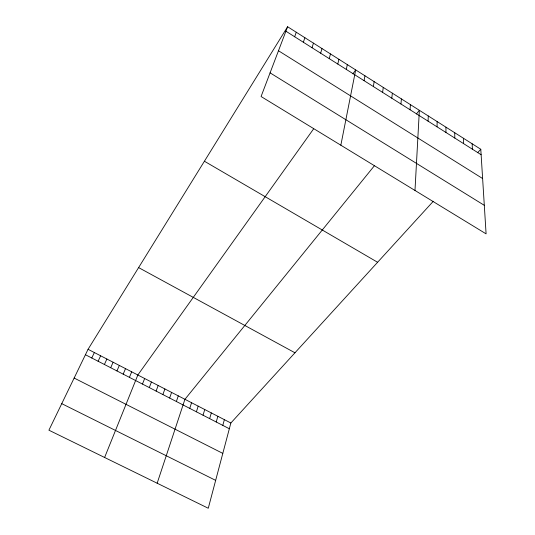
<?xml version="1.0" encoding="UTF-8"?>
<svg xmlns="http://www.w3.org/2000/svg" width="535" height="535" viewBox="0 0 535 535"><rect width="100%" height="100%" fill="white"/><g stroke="black" fill="none" stroke-linecap="round" stroke-linejoin="round"><path stroke-width="0.8" d="M445.949 132.466L445.956 127.169M437.041 126.828L437.135 121.579M428.087 121.164L428.274 115.955M414.986 190.46L419.366 110.31L416.377 113.995M410.037 109.749L410.412 104.626M400.942 103.991L401.41 98.921M391.801 98.206L392.362 93.184M382.605 92.394L383.267 87.412M373.37 86.55L374.125 81.614M364.081 80.671L364.937 75.789M340.842 145.212L355.695 69.931L352.906 73.843M346.285 69.41L347.329 64.621M337.786 64.033L338.916 59.291M329.239 58.629L330.469 53.928M433.29 201.28L230.859 423.004L208.269 508.25L48.906 430.193L88.061 349.302L287.609 26.75L480.784 149.258L486.094 233.862L261.073 96.521L287.609 26.75M222.801 425.385L224.372 419.654M216.234 422.008L217.859 416.29M320.659 53.199L321.976 48.545M209.653 418.624L211.318 412.92M203.039 415.22L204.758 409.529M312.032 47.742L313.45 43.134M196.405 411.81L198.177 406.132M189.751 408.386L191.57 402.721M157.163 483.219L184.936 399.304L374.62 165.469M303.372 42.265L304.876 37.697M176.363 401.497L178.282 395.867M169.635 398.04L171.601 392.416M294.658 36.755L296.263 32.24M162.881 394.562L164.9 388.958M156.1 391.078L158.173 385.488M149.298 387.581L151.425 382.003M142.47 384.063L144.651 378.506M104.613 457.478L137.849 374.995L313.604 128.875M129.416 377.349L131.697 371.818M123.19 374.152L125.524 368.635M116.951 370.942L119.332 365.438M110.692 367.719L113.119 362.235M104.405 364.489L106.886 359.018M98.106 361.245L100.633 355.788M91.779 357.995L94.361 352.552M477.615 152.729L480.784 149.258M61.752 403.657L215.659 480.363M74.144 378.051L222.807 453.386M85.433 354.732L229.341 428.749M88.061 349.302L230.859 423.004M138.612 267.594L294.966 352.786M204.41 161.236L377.596 262.277M270.075 72.854L484.302 205.326M278.481 50.751L482.617 178.529M285.911 31.217L481.125 154.722M472.144 143.781L472.398 149.198M463.457 138.271L463.624 143.648M454.73 132.733L454.81 138.07"/></g></svg>
